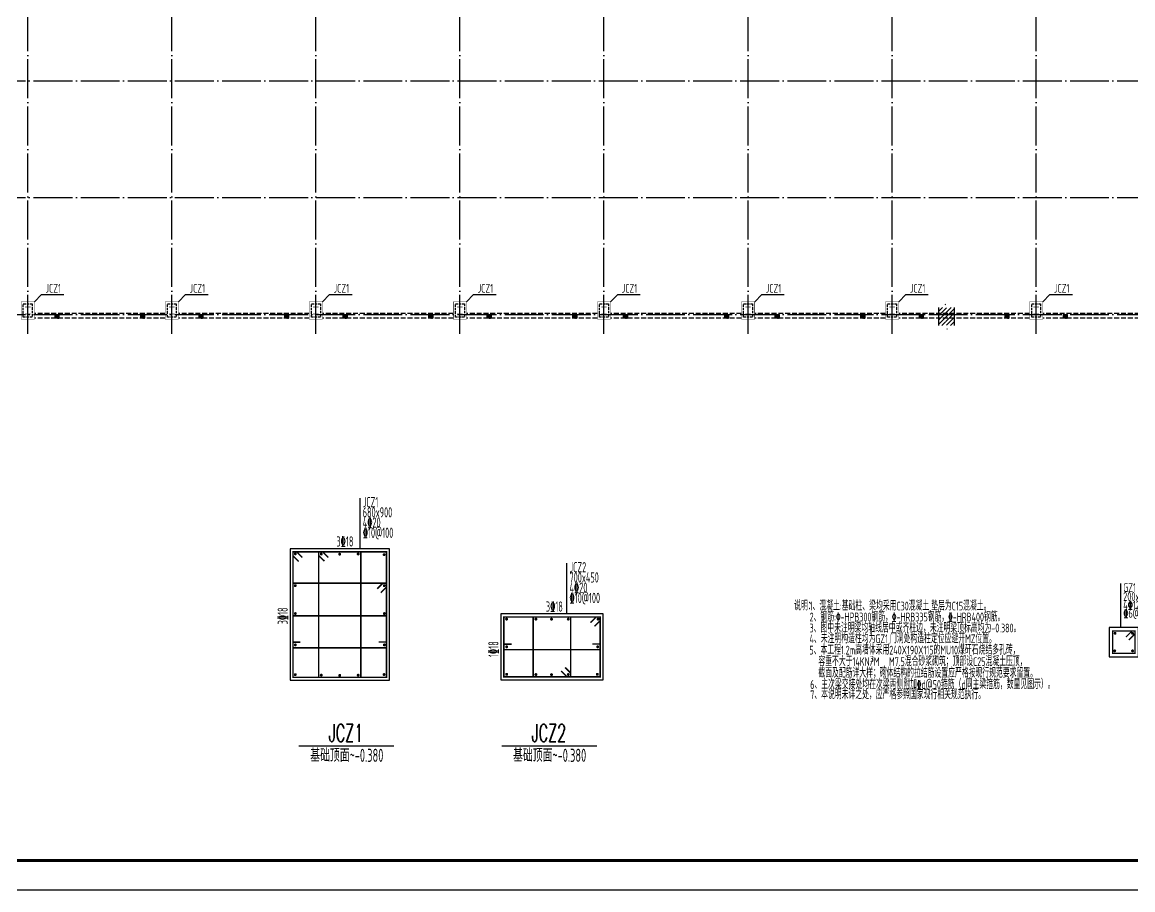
# Model space of a CAD drawing. Extents: x 8844666 to 9156203, y 1662182 to 2655606.
# Drawn here: x 8976504 to 9033552, y 2366081 to 2410631 of the extents above; entities that cross this region are included whole.
import ezdxf
from ezdxf.enums import TextEntityAlignment as Align

# ---------------------------------------------------------------- set-up
doc = ezdxf.new("R2010")
doc.units = 0
doc.header["$LTSCALE"] = 1000
doc.header["$MEASUREMENT"] = 0
doc.linetypes.add('DASH', pattern=[0.35, 0.25, -0.1])
doc.linetypes.add('DOTE', pattern=[2.42, 2, -0.2, 0.02, -0.2])
doc.layers.get('0').update_dxf_attribs({"linetype": 'CONTINUOUS'})
for name, color, linetype in [('1000', 2, 'CONTINUOUS'), ('DOTE', 8, 'DOTE'), ('GZ', 3, 'CONTINUOUS'), ('PUB_TEXT', 7, 'CONTINUOUS'), ('PUB_TITLE', 4, 'CONTINUOUS'), ('REIN', 1, 'CONTINUOUS'), ('XSL', 4, 'CONTINUOUS'), ('一般文字', 6, 'CONTINUOUS'), ('剖面外形', 7, 'CONTINUOUS'), ('基础', 2, 'CONTINUOUS'), ('柱', 2, 'CONTINUOUS'), ('柱集中标注', 2, 'CONTINUOUS'), ('梁', 4, 'CONTINUOUS')]:
    doc.layers.add(name, color=color, linetype=linetype)
doc.styles.add('_TCH_LABEL', font='COMPLEX', dxfattribs={"bigfont": 'GBCBIG'})
doc.styles.add('TSSD_REIN', font='atssdeng.shx', dxfattribs={"width": 0.7, "bigfont": 'atssdchn.shx'})

# ---------------------------------------------------------------- blocks, each defined once
blk = doc.blocks.new('3fg454f5h')
at = {"layer": 'REIN', "const_width": 50}
for points in [[(8923744, 2374840), (8923744, 2379140), (8920544, 2379140), (8920544, 2374840)], [(8922865, 2374840), (8921424, 2374840), (8921424, 2379140), (8922865, 2379140)], [(8920544, 2376946), (8920544, 2378067), (8923744, 2378067), (8923744, 2376946)], [(8927761, 2374861), (8931061, 2374861), (8931061, 2376911), (8927761, 2376911)], [(8928768, 2376911), (8930054, 2376911), (8930054, 2374861), (8928768, 2374861)]]:
    blk.add_lwpolyline(points, close=True, dxfattribs=at)
for points in [[(8920864, 2378945), (8920671, 2379140), (8920544, 2379140), (8920544, 2379004), (8920738, 2378808)], [(8921619, 2378820), (8921424, 2379013), (8921424, 2379140), (8921560, 2379140), (8921753, 2378942)], [(8923425, 2377872), (8923618, 2378067), (8923744, 2378067), (8923744, 2377931), (8923547, 2377738)], [(8930866, 2376592), (8931061, 2376784), (8931061, 2376911), (8930925, 2376911), (8930729, 2376718)], [(8923471, 2376049), (8923744, 2376049), (8923744, 2375852), (8920544, 2375852), (8920544, 2376045), (8920798, 2376045)], [(8930788, 2375983), (8931061, 2375983), (8931061, 2375787), (8927761, 2375787), (8927761, 2375979), (8928035, 2375979)], [(8929859, 2375181), (8930054, 2374988), (8930054, 2374861), (8929918, 2374861), (8929724, 2375059)]]:
    blk.add_lwpolyline(points, dxfattribs=at)
for points in [[(8920646, 2379069, -1), (8920596, 2379069, -1)], [(8921509, 2379038, 1), (8921509, 2379088, 1)], [(8922141, 2379032, 1), (8922141, 2379082, 1)], [(8922773, 2379038, 1), (8922773, 2379088, 1)], [(8923685, 2379042, 1), (8923635, 2379042, 1)], [(8920646, 2377982, -1), (8920596, 2377982, -1)], [(8923643, 2377982, 1), (8923693, 2377982, 1)], [(8920646, 2377025, -1), (8920596, 2377025, -1)], [(8923643, 2377025, 1), (8923693, 2377025, 1)], [(8927856, 2376810, -1), (8927856, 2376860, -1)], [(8928860, 2376810, -1), (8928860, 2376860, -1)], [(8929395, 2376808, -1), (8929395, 2376858, -1)], [(8929969, 2376810, -1), (8929969, 2376860, -1)], [(8930990, 2376810, -1), (8930990, 2376860, -1)], [(8920646, 2375952, -1), (8920596, 2375952, -1)], [(8923643, 2375952, 1), (8923693, 2375952, 1)], [(8927858, 2375861, -1), (8927858, 2375911, -1)], [(8930975, 2375861, 1), (8930975, 2375911, 1)], [(8920646, 2374935, -1), (8920596, 2374935, -1)], [(8921509, 2374942, -1), (8921509, 2374892, -1)], [(8922141, 2374935, -1), (8922141, 2374885, -1)], [(8922773, 2374942, -1), (8922773, 2374892, -1)], [(8923685, 2374938, -1), (8923635, 2374938, -1)], [(8927858, 2374920, -1), (8927858, 2374970, -1)], [(8928860, 2374963, 1), (8928860, 2374913, 1)], [(8929395, 2374961, 1), (8929395, 2374911, 1)], [(8929969, 2374963, 1), (8929969, 2374913, 1)], [(8930963, 2374920, 1), (8930963, 2374970, 1)]]:
    blk.add_lwpolyline(points, format="xyb", close=True, dxfattribs=at)
at = {"layer": '基础'}
for points in [[(8923844, 2374740), (8923844, 2379240), (8920444, 2379240), (8920444, 2374740)], [(8927661, 2374761), (8931161, 2374761), (8931161, 2377011), (8927661, 2377011)]]:
    blk.add_lwpolyline(points, close=True, dxfattribs=at)
at = {"layer": '柱集中标注'}
for p, q in [((8922842, 2379240), (8922842, 2380975)), ((8929923, 2377011), (8929923, 2378746))]:
    blk.add_line(p, q, dxfattribs=at)
at = {"layer": '柱集中标注', "const_width": 50}
for points in [[(8920736, 2372493), (8924005, 2372493)], [(8927682, 2372493), (8930951, 2372493)]]:
    blk.add_lwpolyline(points, dxfattribs=at)
at = {"layer": '柱集中标注', "style": 'TSSD_REIN', "width": 0.6}
for s, p in [('JCZ1', (8922930, 2380666)), ('680x900', (8922930, 2380316)), ('4%%13220', (8922930, 2379966)), ('3%%13218', (8922030, 2379320)), ('%%13210@100', (8922930, 2379616)), ('JCZ2', (8930011, 2378437)), ('700x450', (8930011, 2378087)), ('4%%13220', (8930011, 2377737)), ('%%13210@100', (8930011, 2377387)), ('3%%13218', (8929202, 2377091))]:
    blk.add_text(s, height=350, dxfattribs=at).set_placement(p)
for s, p in [('3%%13218', (8920364, 2376656)), ('1%%13218', (8927579, 2375539))]:
    blk.add_text(s, height=350, rotation=90, dxfattribs=at).set_placement(p)
at = {"layer": '柱集中标注', "width": 0.6}
for s, height, style, p in [('JCZ1', 600, '_TCH_LABEL', (8922356, 2372636)), ('JCZ2', 600, '_TCH_LABEL', (8929302, 2372636)), ('基础顶面~-0.380', 450, 'TSSD_REIN', (8922384, 2371948)), ('基础顶面~-0.380', 450, 'TSSD_REIN', (8929330, 2371948))]:
    blk.add_text(s, height=height, dxfattribs=dict(at, style=style)).set_placement(p, align=Align.CENTER)
blk = doc.blocks.new('F231GF54G5G')
at = {"layer": '剖面外形'}
h = blk.add_hatch(dxfattribs=at)
h.set_pattern_fill('ANSI31', color=256, scale=100, style=0)
h.set_pattern_definition([(45, (3740509.56, 213145.6), (-112.2532015, 112.2532015), [])])
h.paths.add_polyline_path([(8654001, 2333672), (8654075, 2333252), (8654149, 2333462), (8654560, 2333462), (8654560, 2334053), (8653560, 2334053), (8653560, 2333462), (8653924, 2333462)])
for p, q in [((8653485, 2334626, 7), (8653712, 2335019, 7)), ((8653712, 2335019, 7), (8655358, 2335019, 7)), ((8653744, 2334626, 7), (8653971, 2335019, 7)), ((8654360, 2334626, 7), (8654586, 2335019, 7)), ((8653732, 2334238, 7), (8653947, 2333867, 7)), ((8654360, 2334238, 7), (8654574, 2333867, 7))]:
    blk.add_line(p, q)
at = {"color": 1, "const_width": 45, "elevation": 7}
for points in [[(8653663, 2334706), (8653397, 2334706), (8653397, 2334554)], [(8653663, 2334706), (8653663, 2334158), (8654440, 2334158), (8654440, 2334706), (8653663, 2334706)], [(8654130, 2334496), (8654340, 2334706)], [(8654230, 2334396), (8654440, 2334606)], [(8648603, 2334142), (8648603, 2333381), (8649363, 2333381), (8649363, 2334142), (8648603, 2334142)], [(8649053, 2333932), (8649263, 2334142)], [(8649153, 2333832), (8649363, 2334042)]]:
    blk.add_lwpolyline(points, dxfattribs=at)
at = {"color": 1, "const_width": 50, "elevation": 7}
for points in [[(8653510, 2334626, 1), (8653460, 2334626, 1), (8653510, 2334626)], [(8653769, 2334626, 1), (8653719, 2334626, 1), (8653769, 2334626)], [(8654385, 2334626, 1), (8654335, 2334626, 1), (8654385, 2334626)], [(8648709, 2334062, 1), (8648659, 2334062, 1), (8648709, 2334062)], [(8649308, 2334062, 1), (8649258, 2334062, 1), (8649308, 2334062)], [(8653757, 2334238, 1), (8653707, 2334238, 1), (8653757, 2334238)], [(8654385, 2334238, 1), (8654335, 2334238, 1), (8654385, 2334238)], [(8648698, 2333461, 1), (8648648, 2333461, 1), (8648698, 2333461)], [(8649308, 2333461, 1), (8649258, 2333461, 1), (8649308, 2333461)]]:
    blk.add_lwpolyline(points, format="xyb", dxfattribs=at)
at = {"layer": 'PUB_TEXT'}
for p, q in [((8648883, 2334262, 7), (8648883, 2335773, 7)), ((8654440, 2334432, 7), (8655685, 2334432, 7)), ((8653947, 2333867, 7), (8655381, 2333867, 7))]:
    blk.add_line(p, q, dxfattribs=at)
at = {"layer": 'PUB_TEXT', "elevation": 7}
blk.add_lwpolyline([(8648483, 2334262), (8648483, 2334257), (8648483, 2334257), (8648483, 2334257), (8648483, 2334257), (8648483, 2333261), (8649483, 2333261), (8649483, 2334262), (8649483, 2334262), (8649483, 2334262), (8649483, 2334262), (8649483, 2334262), (8648483, 2334262)], dxfattribs=at)
at = {"layer": '剖面外形'}
for p, q in [((8653310, 2334804, 7), (8653310, 2334799, 7)), ((8654560, 2334804, 7), (8653310, 2334804, 7)), ((8653310, 2334799, 7), (8653310, 2334799, 7)), ((8653310, 2334799, 7), (8653310, 2334799, 7)), ((8653310, 2334799, 7), (8653310, 2334799, 7)), ((8653310, 2334799, 7), (8653310, 2334504, 7)), ((8654560, 2334053, 7), (8654560, 2334804, 7)), ((8654560, 2334804, 7), (8654560, 2334804, 7)), ((8654560, 2334804, 7), (8654560, 2334804, 7)), ((8654560, 2334804, 7), (8654560, 2334804, 7)), ((8654560, 2334804, 7), (8654560, 2334804, 7)), ((8653560, 2334504, 7), (8653310, 2334504, 7)), ((8653560, 2334504, 7), (8653560, 2334053, 7)), ((8653560, 2334053, 7), (8654560, 2334053, 7)), ((8653560, 2334053, 7), (8653560, 2333462, 7)), ((8654560, 2334053, 7), (8654560, 2333462, 7))]:
    blk.add_line(p, q, dxfattribs=at)
at = {"layer": 'PUB_TEXT', "style": 'TSSD_REIN', "width": 0.7}
for s, p in [('GZ1', (8648964, 2335476, 7)), ('200x200', (8648964, 2335173, 7)), ('4%%13212', (8648964, 2334879, 7)), ('3%%13212', (8654658, 2335060, 6)), ('%%1326@100', (8648964, 2334594, 7)), ('%%1326@200', (8654638, 2334471, 13)), ('2%%13212', (8654697, 2333900, 6))]:
    blk.add_text(s, height=300, dxfattribs=at).set_placement(p)

msp = doc.modelspace()

# ---------------------------------------------------------------- hatches: boundary and pattern name
at = {"layer": 'DOTE', "linetype": 'ByBlock'}
h = msp.add_hatch(dxfattribs=at)
h.set_pattern_fill('ANSI31', color=6, scale=100, style=0)
h.set_pattern_definition([(45, (6193600.12, 1333800.41), (-112.2532015, 112.2532015), [])])
h.paths.add_polyline_path([(9024389.3, 2395427.2), (9024389.3, 2395627.2), (9023589.3, 2395627.2), (9023589.3, 2395427.2)])
h.paths.add_polyline_path([(9024389.3, 2395377.2), (9024389.3, 2395427.2), (9023589.3, 2395427.2), (9023589.3, 2395377.2)])
h.paths.add_polyline_path([(9023865.8, 2395985.4), (9023589.3, 2395985.4), (9023589.3, 2395627.2), (9024389.3, 2395627.2), (9024389.3, 2395985.4), (9024090.8, 2395985.4), (9024016.3, 2395775.4), (9023942.3, 2396195.4)])
h.paths.add_polyline_path([(9024090.8, 2395058.6), (9024389.3, 2395058.6), (9024389.3, 2395377.2), (9023589.3, 2395377.2), (9023589.3, 2395058.6), (9023865.8, 2395058.6), (9023942.3, 2395268.6), (9024016.3, 2394848.6)])
at = {"layer": 'GZ'}
h = msp.add_hatch(dxfattribs=at)
h.set_pattern_fill('钢筋混凝土', color=256, scale=20, style=0)
h.set_pattern_definition([(45, (718970.886, 192280.097), (-35.35533906, 35.35533906), []), (50, (718970.89, 192280.1), (143.4520365, -12.550427), [15, -165]), (355, (718970.89, 192280.1), (-27.7502667, 150.4384267), [12, -132]), (100.4514, (718982.84, 192279.05), (115.7018763, 137.8879084), [12.748038, -140.2284224]), (46.1842, (718970.89, 192320.1), (213.4482097, -33.103803), [22.5, -247.5]), (96.6356, (718988.67, 192317.34), (186.932541, 194.823574), [19.1220576, -210.3426]), (351.1842, (718970.89, 192320.1), (186.932389, 194.82372), [18, -198]), (21, (718990.89, 192310.1), (119.3814104, -80.5237781), [15, -165]), (326, (718990.89, 192310.1), (48.6630664, 145.030009), [12, -132]), (71.4514, (719000.83, 192303.39), (168.0445257, 64.5060993), [12.748038, -140.2284224]), (37.5, (718970.886, 192280.097), (2.43197106, 66.57877077), [0, -130.4, 0, -134, 0, -132.5]), (7.5, (718970.886, 192280.1), (52.6139075, 78.8823424), [0, -76.4, 0, -127.4, 0, -50.5]), (327.5, (718926.286, 192280.097), (106.76448723, -4.51097435), [0, -50, 0, -156, 0, -207]), (317.5, (718906.29, 192280.1), (116.6372339, 20.0209965), [0, -65, 0, -103.6, 0, -147])])
h.paths.add_polyline_path([(8978189.3, 2395628.3), (8978389.3, 2395628.3), (8978389.3, 2395428.3), (8978189.3, 2395428.3)])
h = msp.add_hatch(dxfattribs=at)
h.set_pattern_fill('钢筋混凝土', color=256, scale=20, style=0)
h.set_pattern_definition([(45, (723370.94, 192280.093), (-35.35533906, 35.35533906), []), (50, (723370.94, 192280.09), (143.4520365, -12.550427), [15, -165]), (355, (723370.94, 192280.1), (-27.7502667, 150.4384267), [12, -132]), (100.4514, (723382.9, 192279.05), (115.7018763, 137.8879084), [12.748038, -140.2284224]), (46.1842, (723370.94, 192320.1), (213.4482097, -33.103803), [22.5, -247.5]), (96.6356, (723388.73, 192317.33), (186.932541, 194.823574), [19.1220576, -210.3426]), (351.1842, (723370.94, 192320.1), (186.932389, 194.82372), [18, -198]), (21, (723390.94, 192310.09), (119.3814104, -80.5237781), [15, -165]), (326, (723390.94, 192310.1), (48.6630664, 145.030009), [12, -132]), (71.4514, (723400.89, 192303.38), (168.0445257, 64.5060993), [12.748038, -140.2284224]), (37.5, (723370.94, 192280.093), (2.43197106, 66.57877077), [0, -130.4, 0, -134, 0, -132.5]), (7.5, (723370.94, 192280.09), (52.6139075, 78.8823424), [0, -76.4, 0, -127.4, 0, -50.5]), (327.5, (723326.34, 192280.093), (106.76448723, -4.51097435), [0, -50, 0, -156, 0, -207]), (317.5, (723306.34, 192280.09), (116.6372339, 20.0209965), [0, -65, 0, -103.6, 0, -147])])
h.paths.add_polyline_path([(8982589.3, 2395628.3), (8982789.4, 2395628.3), (8982789.4, 2395428.3), (8982589.3, 2395428.3)])
h = msp.add_hatch(dxfattribs=at)
h.set_pattern_fill('钢筋混凝土', color=256, scale=20, style=0)
h.set_pattern_definition([(45, (726370.886, 192280.097), (-35.35533906, 35.35533906), []), (50, (726370.89, 192280.1), (143.4520365, -12.550427), [15, -165]), (355, (726370.89, 192280.1), (-27.7502667, 150.4384267), [12, -132]), (100.4514, (726382.84, 192279.05), (115.7018763, 137.8879084), [12.748038, -140.2284224]), (46.1842, (726370.89, 192320.1), (213.4482097, -33.103803), [22.5, -247.5]), (96.6356, (726388.67, 192317.34), (186.932541, 194.823574), [19.1220576, -210.3426]), (351.1842, (726370.89, 192320.1), (186.932389, 194.82372), [18, -198]), (21, (726390.89, 192310.1), (119.3814104, -80.5237781), [15, -165]), (326, (726390.89, 192310.1), (48.6630664, 145.030009), [12, -132]), (71.4514, (726400.83, 192303.39), (168.0445257, 64.5060993), [12.748038, -140.2284224]), (37.5, (726370.886, 192280.097), (2.43197106, 66.57877077), [0, -130.4, 0, -134, 0, -132.5]), (7.5, (726370.886, 192280.1), (52.6139075, 78.8823424), [0, -76.4, 0, -127.4, 0, -50.5]), (327.5, (726326.286, 192280.097), (106.76448723, -4.51097435), [0, -50, 0, -156, 0, -207]), (317.5, (726306.29, 192280.1), (116.6372339, 20.0209965), [0, -65, 0, -103.6, 0, -147])])
h.paths.add_polyline_path([(8985589.3, 2395628.3), (8985789.3, 2395628.3), (8985789.3, 2395428.3), (8985589.3, 2395428.3)])
h = msp.add_hatch(dxfattribs=at)
h.set_pattern_fill('钢筋混凝土', color=256, scale=20, style=0)
h.set_pattern_definition([(45, (730770.94, 192280.093), (-35.35533906, 35.35533906), []), (50, (730770.94, 192280.09), (143.4520365, -12.550427), [15, -165]), (355, (730770.94, 192280.1), (-27.7502667, 150.4384267), [12, -132]), (100.4514, (730782.9, 192279.05), (115.7018763, 137.8879084), [12.748038, -140.2284224]), (46.1842, (730770.94, 192320.1), (213.4482097, -33.103803), [22.5, -247.5]), (96.6356, (730788.73, 192317.33), (186.932541, 194.823574), [19.1220576, -210.3426]), (351.1842, (730770.94, 192320.1), (186.932389, 194.82372), [18, -198]), (21, (730790.94, 192310.09), (119.3814104, -80.5237781), [15, -165]), (326, (730790.94, 192310.1), (48.6630664, 145.030009), [12, -132]), (71.4514, (730800.89, 192303.38), (168.0445257, 64.5060993), [12.748038, -140.2284224]), (37.5, (730770.94, 192280.093), (2.43197106, 66.57877077), [0, -130.4, 0, -134, 0, -132.5]), (7.5, (730770.94, 192280.09), (52.6139075, 78.8823424), [0, -76.4, 0, -127.4, 0, -50.5]), (327.5, (730726.34, 192280.093), (106.76448723, -4.51097435), [0, -50, 0, -156, 0, -207]), (317.5, (730706.34, 192280.09), (116.6372339, 20.0209965), [0, -65, 0, -103.6, 0, -147])])
h.paths.add_polyline_path([(8989989.3, 2395628.3), (8990189.4, 2395628.3), (8990189.4, 2395428.3), (8989989.3, 2395428.3)])
h = msp.add_hatch(dxfattribs=at)
h.set_pattern_fill('钢筋混凝土', color=256, scale=20, style=0)
h.set_pattern_definition([(45, (733770.886, 192280.097), (-35.35533906, 35.35533906), []), (50, (733770.89, 192280.1), (143.4520365, -12.550427), [15, -165]), (355, (733770.89, 192280.1), (-27.7502667, 150.4384267), [12, -132]), (100.4514, (733782.84, 192279.05), (115.7018763, 137.8879084), [12.748038, -140.2284224]), (46.1842, (733770.89, 192320.1), (213.4482097, -33.103803), [22.5, -247.5]), (96.6356, (733788.67, 192317.34), (186.932541, 194.823574), [19.1220576, -210.3426]), (351.1842, (733770.89, 192320.1), (186.932389, 194.82372), [18, -198]), (21, (733790.89, 192310.1), (119.3814104, -80.5237781), [15, -165]), (326, (733790.89, 192310.1), (48.6630664, 145.030009), [12, -132]), (71.4514, (733800.83, 192303.39), (168.0445257, 64.5060993), [12.748038, -140.2284224]), (37.5, (733770.886, 192280.097), (2.43197106, 66.57877077), [0, -130.4, 0, -134, 0, -132.5]), (7.5, (733770.886, 192280.1), (52.6139075, 78.8823424), [0, -76.4, 0, -127.4, 0, -50.5]), (327.5, (733726.286, 192280.097), (106.76448723, -4.51097435), [0, -50, 0, -156, 0, -207]), (317.5, (733706.29, 192280.1), (116.6372339, 20.0209965), [0, -65, 0, -103.6, 0, -147])])
h.paths.add_polyline_path([(8992989.3, 2395628.3), (8993189.3, 2395628.3), (8993189.3, 2395428.3), (8992989.3, 2395428.3)])
h = msp.add_hatch(dxfattribs=at)
h.set_pattern_fill('钢筋混凝土', color=256, scale=20, style=0)
h.set_pattern_definition([(45, (738170.94, 192280.093), (-35.35533906, 35.35533906), []), (50, (738170.94, 192280.09), (143.4520365, -12.550427), [15, -165]), (355, (738170.94, 192280.1), (-27.7502667, 150.4384267), [12, -132]), (100.4514, (738182.9, 192279.05), (115.7018763, 137.8879084), [12.748038, -140.2284224]), (46.1842, (738170.94, 192320.1), (213.4482097, -33.103803), [22.5, -247.5]), (96.6356, (738188.73, 192317.33), (186.932541, 194.823574), [19.1220576, -210.3426]), (351.1842, (738170.94, 192320.1), (186.932389, 194.82372), [18, -198]), (21, (738190.94, 192310.09), (119.3814104, -80.5237781), [15, -165]), (326, (738190.94, 192310.1), (48.6630664, 145.030009), [12, -132]), (71.4514, (738200.89, 192303.38), (168.0445257, 64.5060993), [12.748038, -140.2284224]), (37.5, (738170.94, 192280.093), (2.43197106, 66.57877077), [0, -130.4, 0, -134, 0, -132.5]), (7.5, (738170.94, 192280.09), (52.6139075, 78.8823424), [0, -76.4, 0, -127.4, 0, -50.5]), (327.5, (738126.34, 192280.093), (106.76448723, -4.51097435), [0, -50, 0, -156, 0, -207]), (317.5, (738106.34, 192280.09), (116.6372339, 20.0209965), [0, -65, 0, -103.6, 0, -147])])
h.paths.add_polyline_path([(8997389.3, 2395628.3), (8997589.4, 2395628.3), (8997589.4, 2395428.3), (8997389.3, 2395428.3)])
h = msp.add_hatch(dxfattribs=at)
h.set_pattern_fill('钢筋混凝土', color=256, scale=20, style=0)
h.set_pattern_definition([(45, (741170.886, 192280.097), (-35.35533906, 35.35533906), []), (50, (741170.89, 192280.1), (143.4520365, -12.550427), [15, -165]), (355, (741170.89, 192280.1), (-27.7502667, 150.4384267), [12, -132]), (100.4514, (741182.84, 192279.05), (115.7018763, 137.8879084), [12.748038, -140.2284224]), (46.1842, (741170.89, 192320.1), (213.4482097, -33.103803), [22.5, -247.5]), (96.6356, (741188.67, 192317.34), (186.932541, 194.823574), [19.1220576, -210.3426]), (351.1842, (741170.89, 192320.1), (186.932389, 194.82372), [18, -198]), (21, (741190.89, 192310.1), (119.3814104, -80.5237781), [15, -165]), (326, (741190.89, 192310.1), (48.6630664, 145.030009), [12, -132]), (71.4514, (741200.83, 192303.39), (168.0445257, 64.5060993), [12.748038, -140.2284224]), (37.5, (741170.886, 192280.097), (2.43197106, 66.57877077), [0, -130.4, 0, -134, 0, -132.5]), (7.5, (741170.886, 192280.1), (52.6139075, 78.8823424), [0, -76.4, 0, -127.4, 0, -50.5]), (327.5, (741126.286, 192280.097), (106.76448723, -4.51097435), [0, -50, 0, -156, 0, -207]), (317.5, (741106.29, 192280.1), (116.6372339, 20.0209965), [0, -65, 0, -103.6, 0, -147])])
h.paths.add_polyline_path([(9000389.3, 2395628.3), (9000589.3, 2395628.3), (9000589.3, 2395428.3), (9000389.3, 2395428.3)])
h = msp.add_hatch(dxfattribs=at)
h.set_pattern_fill('钢筋混凝土', color=256, scale=20, style=0)
h.set_pattern_definition([(45, (745570.94, 192280.093), (-35.35533906, 35.35533906), []), (50, (745570.94, 192280.09), (143.4520365, -12.550427), [15, -165]), (355, (745570.94, 192280.1), (-27.7502667, 150.4384267), [12, -132]), (100.4514, (745582.9, 192279.05), (115.7018763, 137.8879084), [12.748038, -140.2284224]), (46.1842, (745570.94, 192320.1), (213.4482097, -33.103803), [22.5, -247.5]), (96.6356, (745588.73, 192317.33), (186.932541, 194.823574), [19.1220576, -210.3426]), (351.1842, (745570.94, 192320.1), (186.932389, 194.82372), [18, -198]), (21, (745590.94, 192310.09), (119.3814104, -80.5237781), [15, -165]), (326, (745590.94, 192310.1), (48.6630664, 145.030009), [12, -132]), (71.4514, (745600.89, 192303.38), (168.0445257, 64.5060993), [12.748038, -140.2284224]), (37.5, (745570.94, 192280.093), (2.43197106, 66.57877077), [0, -130.4, 0, -134, 0, -132.5]), (7.5, (745570.94, 192280.09), (52.6139075, 78.8823424), [0, -76.4, 0, -127.4, 0, -50.5]), (327.5, (745526.34, 192280.093), (106.76448723, -4.51097435), [0, -50, 0, -156, 0, -207]), (317.5, (745506.34, 192280.09), (116.6372339, 20.0209965), [0, -65, 0, -103.6, 0, -147])])
h.paths.add_polyline_path([(9004789.3, 2395628.3), (9004989.4, 2395628.3), (9004989.4, 2395428.3), (9004789.3, 2395428.3)])
h = msp.add_hatch(dxfattribs=at)
h.set_pattern_fill('钢筋混凝土', color=256, scale=20, style=0)
h.set_pattern_definition([(45, (748170.886, 192280.097), (-35.35533906, 35.35533906), []), (50, (748170.89, 192280.1), (143.4520365, -12.550427), [15, -165]), (355, (748170.89, 192280.1), (-27.7502667, 150.4384267), [12, -132]), (100.4514, (748182.84, 192279.05), (115.7018763, 137.8879084), [12.748038, -140.2284224]), (46.1842, (748170.89, 192320.1), (213.4482097, -33.103803), [22.5, -247.5]), (96.6356, (748188.67, 192317.34), (186.932541, 194.823574), [19.1220576, -210.3426]), (351.1842, (748170.89, 192320.1), (186.932389, 194.82372), [18, -198]), (21, (748190.89, 192310.1), (119.3814104, -80.5237781), [15, -165]), (326, (748190.89, 192310.1), (48.6630664, 145.030009), [12, -132]), (71.4514, (748200.83, 192303.39), (168.0445257, 64.5060993), [12.748038, -140.2284224]), (37.5, (748170.886, 192280.097), (2.43197106, 66.57877077), [0, -130.4, 0, -134, 0, -132.5]), (7.5, (748170.886, 192280.1), (52.6139075, 78.8823424), [0, -76.4, 0, -127.4, 0, -50.5]), (327.5, (748126.286, 192280.097), (106.76448723, -4.51097435), [0, -50, 0, -156, 0, -207]), (317.5, (748106.29, 192280.1), (116.6372339, 20.0209965), [0, -65, 0, -103.6, 0, -147])])
h.paths.add_polyline_path([(9007389.3, 2395628.3), (9007589.3, 2395628.3), (9007589.3, 2395428.3), (9007389.3, 2395428.3)])
h = msp.add_hatch(dxfattribs=at)
h.set_pattern_fill('钢筋混凝土', color=256, scale=20, style=0)
h.set_pattern_definition([(45, (753370.95, 192280.093), (-35.35533906, 35.35533906), []), (50, (753370.95, 192280.09), (143.4520365, -12.550427), [15, -165]), (355, (753370.95, 192280.1), (-27.7502667, 150.4384267), [12, -132]), (100.4514, (753382.9, 192279.05), (115.7018763, 137.8879084), [12.748038, -140.2284224]), (46.1842, (753370.95, 192320.1), (213.4482097, -33.103803), [22.5, -247.5]), (96.6356, (753388.74, 192317.33), (186.932541, 194.823574), [19.1220576, -210.3426]), (351.1842, (753370.95, 192320.1), (186.932389, 194.82372), [18, -198]), (21, (753390.95, 192310.09), (119.3814104, -80.5237781), [15, -165]), (326, (753390.95, 192310.1), (48.6630664, 145.030009), [12, -132]), (71.4514, (753400.9, 192303.38), (168.0445257, 64.5060993), [12.748038, -140.2284224]), (37.5, (753370.95, 192280.093), (2.43197106, 66.57877077), [0, -130.4, 0, -134, 0, -132.5]), (7.5, (753370.95, 192280.09), (52.6139075, 78.8823424), [0, -76.4, 0, -127.4, 0, -50.5]), (327.5, (753326.35, 192280.093), (106.76448723, -4.51097435), [0, -50, 0, -156, 0, -207]), (317.5, (753306.35, 192280.09), (116.6372339, 20.0209965), [0, -65, 0, -103.6, 0, -147])])
h.paths.add_polyline_path([(9012589.3, 2395628.3), (9012789.4, 2395628.3), (9012789.4, 2395428.3), (9012589.3, 2395428.3)])
h = msp.add_hatch(dxfattribs=at)
h.set_pattern_fill('钢筋混凝土', color=256, scale=20, style=0)
h.set_pattern_definition([(45, (755970.886, 192280.097), (-35.35533906, 35.35533906), []), (50, (755970.89, 192280.1), (143.4520365, -12.550427), [15, -165]), (355, (755970.89, 192280.1), (-27.7502667, 150.4384267), [12, -132]), (100.4514, (755982.84, 192279.05), (115.7018763, 137.8879084), [12.748038, -140.2284224]), (46.1842, (755970.89, 192320.1), (213.4482097, -33.103803), [22.5, -247.5]), (96.6356, (755988.67, 192317.34), (186.932541, 194.823574), [19.1220576, -210.3426]), (351.1842, (755970.89, 192320.1), (186.932389, 194.82372), [18, -198]), (21, (755990.89, 192310.1), (119.3814104, -80.5237781), [15, -165]), (326, (755990.89, 192310.1), (48.6630664, 145.030009), [12, -132]), (71.4514, (756000.83, 192303.39), (168.0445257, 64.5060993), [12.748038, -140.2284224]), (37.5, (755970.886, 192280.097), (2.43197106, 66.57877077), [0, -130.4, 0, -134, 0, -132.5]), (7.5, (755970.886, 192280.1), (52.6139075, 78.8823424), [0, -76.4, 0, -127.4, 0, -50.5]), (327.5, (755926.286, 192280.097), (106.76448723, -4.51097435), [0, -50, 0, -156, 0, -207]), (317.5, (755906.29, 192280.1), (116.6372339, 20.0209965), [0, -65, 0, -103.6, 0, -147])])
h.paths.add_polyline_path([(9015189.3, 2395628.3), (9015389.3, 2395628.3), (9015389.3, 2395428.3), (9015189.3, 2395428.3)])
h = msp.add_hatch(dxfattribs=at)
h.set_pattern_fill('钢筋混凝土', color=256, scale=20, style=0)
h.set_pattern_definition([(45, (760370.94, 192280.093), (-35.35533906, 35.35533906), []), (50, (760370.94, 192280.09), (143.4520365, -12.550427), [15, -165]), (355, (760370.94, 192280.1), (-27.7502667, 150.4384267), [12, -132]), (100.4514, (760382.9, 192279.05), (115.7018763, 137.8879084), [12.748038, -140.2284224]), (46.1842, (760370.94, 192320.1), (213.4482097, -33.103803), [22.5, -247.5]), (96.6356, (760388.73, 192317.33), (186.932541, 194.823574), [19.1220576, -210.3426]), (351.1842, (760370.94, 192320.1), (186.932389, 194.82372), [18, -198]), (21, (760390.94, 192310.09), (119.3814104, -80.5237781), [15, -165]), (326, (760390.94, 192310.1), (48.6630664, 145.030009), [12, -132]), (71.4514, (760400.89, 192303.38), (168.0445257, 64.5060993), [12.748038, -140.2284224]), (37.5, (760370.94, 192280.093), (2.43197106, 66.57877077), [0, -130.4, 0, -134, 0, -132.5]), (7.5, (760370.94, 192280.09), (52.6139075, 78.8823424), [0, -76.4, 0, -127.4, 0, -50.5]), (327.5, (760326.34, 192280.093), (106.76448723, -4.51097435), [0, -50, 0, -156, 0, -207]), (317.5, (760306.34, 192280.09), (116.6372339, 20.0209965), [0, -65, 0, -103.6, 0, -147])])
h.paths.add_polyline_path([(9019589.3, 2395628.3), (9019789.4, 2395628.3), (9019789.4, 2395428.3), (9019589.3, 2395428.3)])
h = msp.add_hatch(dxfattribs=at)
h.set_pattern_fill('钢筋混凝土', color=256, scale=20, style=0)
h.set_pattern_definition([(45, (763370.886, 192280.097), (-35.35533906, 35.35533906), []), (50, (763370.89, 192280.1), (143.4520365, -12.550427), [15, -165]), (355, (763370.89, 192280.1), (-27.7502667, 150.4384267), [12, -132]), (100.4514, (763382.84, 192279.05), (115.7018763, 137.8879084), [12.748038, -140.2284224]), (46.1842, (763370.89, 192320.1), (213.4482097, -33.103803), [22.5, -247.5]), (96.6356, (763388.67, 192317.34), (186.932541, 194.823574), [19.1220576, -210.3426]), (351.1842, (763370.89, 192320.1), (186.932389, 194.82372), [18, -198]), (21, (763390.89, 192310.1), (119.3814104, -80.5237781), [15, -165]), (326, (763390.89, 192310.1), (48.6630664, 145.030009), [12, -132]), (71.4514, (763400.83, 192303.39), (168.0445257, 64.5060993), [12.748038, -140.2284224]), (37.5, (763370.886, 192280.097), (2.43197106, 66.57877077), [0, -130.4, 0, -134, 0, -132.5]), (7.5, (763370.886, 192280.1), (52.6139075, 78.8823424), [0, -76.4, 0, -127.4, 0, -50.5]), (327.5, (763326.286, 192280.097), (106.76448723, -4.51097435), [0, -50, 0, -156, 0, -207]), (317.5, (763306.29, 192280.1), (116.6372339, 20.0209965), [0, -65, 0, -103.6, 0, -147])])
h.paths.add_polyline_path([(9022589.3, 2395628.3), (9022789.3, 2395628.3), (9022789.3, 2395428.3), (9022589.3, 2395428.3)])
h = msp.add_hatch(dxfattribs=at)
h.set_pattern_fill('钢筋混凝土', color=256, scale=20, style=0)
h.set_pattern_definition([(45, (767770.94, 192280.093), (-35.35533906, 35.35533906), []), (50, (767770.94, 192280.09), (143.4520365, -12.550427), [15, -165]), (355, (767770.94, 192280.1), (-27.7502667, 150.4384267), [12, -132]), (100.4514, (767782.9, 192279.05), (115.7018763, 137.8879084), [12.748038, -140.2284224]), (46.1842, (767770.94, 192320.1), (213.4482097, -33.103803), [22.5, -247.5]), (96.6356, (767788.73, 192317.33), (186.932541, 194.823574), [19.1220576, -210.3426]), (351.1842, (767770.94, 192320.1), (186.932389, 194.82372), [18, -198]), (21, (767790.94, 192310.09), (119.3814104, -80.5237781), [15, -165]), (326, (767790.94, 192310.1), (48.6630664, 145.030009), [12, -132]), (71.4514, (767800.89, 192303.38), (168.0445257, 64.5060993), [12.748038, -140.2284224]), (37.5, (767770.94, 192280.093), (2.43197106, 66.57877077), [0, -130.4, 0, -134, 0, -132.5]), (7.5, (767770.94, 192280.09), (52.6139075, 78.8823424), [0, -76.4, 0, -127.4, 0, -50.5]), (327.5, (767726.34, 192280.093), (106.76448723, -4.51097435), [0, -50, 0, -156, 0, -207]), (317.5, (767706.34, 192280.09), (116.6372339, 20.0209965), [0, -65, 0, -103.6, 0, -147])])
h.paths.add_polyline_path([(9026989.3, 2395628.3), (9027189.4, 2395628.3), (9027189.4, 2395428.3), (9026989.3, 2395428.3)])
h = msp.add_hatch(dxfattribs=at)
h.set_pattern_fill('钢筋混凝土', color=256, scale=20, style=0)
h.set_pattern_definition([(45, (770770.886, 192280.097), (-35.35533906, 35.35533906), []), (50, (770770.89, 192280.1), (143.4520365, -12.550427), [15, -165]), (355, (770770.89, 192280.1), (-27.7502667, 150.4384267), [12, -132]), (100.4514, (770782.84, 192279.05), (115.7018763, 137.8879084), [12.748038, -140.2284224]), (46.1842, (770770.89, 192320.1), (213.4482097, -33.103803), [22.5, -247.5]), (96.6356, (770788.67, 192317.34), (186.932541, 194.823574), [19.1220576, -210.3426]), (351.1842, (770770.89, 192320.1), (186.932389, 194.82372), [18, -198]), (21, (770790.89, 192310.1), (119.3814104, -80.5237781), [15, -165]), (326, (770790.89, 192310.1), (48.6630664, 145.030009), [12, -132]), (71.4514, (770800.83, 192303.39), (168.0445257, 64.5060993), [12.748038, -140.2284224]), (37.5, (770770.886, 192280.097), (2.43197106, 66.57877077), [0, -130.4, 0, -134, 0, -132.5]), (7.5, (770770.886, 192280.1), (52.6139075, 78.8823424), [0, -76.4, 0, -127.4, 0, -50.5]), (327.5, (770726.286, 192280.097), (106.76448723, -4.51097435), [0, -50, 0, -156, 0, -207]), (317.5, (770706.29, 192280.1), (116.6372339, 20.0209965), [0, -65, 0, -103.6, 0, -147])])
h.paths.add_polyline_path([(9029989.3, 2395628.3), (9030189.3, 2395628.3), (9030189.3, 2395428.3), (9029989.3, 2395428.3)])
at = {"layer": '柱'}
for points in [[(8976929.3, 2395628.3), (8976649.3, 2395628.3), (8976649.3, 2395660.3), (8976777.3, 2395660.3), (8976777.3, 2395996.3), (8976649.3, 2395996.3), (8976649.3, 2396028.3), (8976929.3, 2396028.3), (8976929.3, 2395996.3), (8976801.3, 2395996.3), (8976801.3, 2395660.3), (8976929.3, 2395660.3)], [(8984329.3, 2395628.3), (8984049.3, 2395628.3), (8984049.3, 2395660.3), (8984177.3, 2395660.3), (8984177.3, 2395996.3), (8984049.3, 2395996.3), (8984049.3, 2396028.3), (8984329.3, 2396028.3), (8984329.3, 2395996.3), (8984201.3, 2395996.3), (8984201.3, 2395660.3), (8984329.3, 2395660.3)], [(8991729.3, 2395628.3), (8991449.3, 2395628.3), (8991449.3, 2395660.3), (8991577.3, 2395660.3), (8991577.3, 2395996.3), (8991449.3, 2395996.3), (8991449.3, 2396028.3), (8991729.3, 2396028.3), (8991729.3, 2395996.3), (8991601.3, 2395996.3), (8991601.3, 2395660.3), (8991729.3, 2395660.3)], [(8999129.3, 2395628.3), (8998849.3, 2395628.3), (8998849.3, 2395660.3), (8998977.3, 2395660.3), (8998977.3, 2395996.3), (8998849.3, 2395996.3), (8998849.3, 2396028.3), (8999129.3, 2396028.3), (8999129.3, 2395996.3), (8999001.3, 2395996.3), (8999001.3, 2395660.3), (8999129.3, 2395660.3)], [(9006529.3, 2395628.3), (9006249.3, 2395628.3), (9006249.3, 2395660.3), (9006377.3, 2395660.3), (9006377.3, 2395996.3), (9006249.3, 2395996.3), (9006249.3, 2396028.3), (9006529.3, 2396028.3), (9006529.3, 2395996.3), (9006401.3, 2395996.3), (9006401.3, 2395660.3), (9006529.3, 2395660.3)], [(9013929.3, 2395628.3), (9013649.3, 2395628.3), (9013649.3, 2395660.3), (9013777.3, 2395660.3), (9013777.3, 2395996.3), (9013649.3, 2395996.3), (9013649.3, 2396028.3), (9013929.3, 2396028.3), (9013929.3, 2395996.3), (9013801.3, 2395996.3), (9013801.3, 2395660.3), (9013929.3, 2395660.3)], [(9021329.3, 2395628.3), (9021049.3, 2395628.3), (9021049.3, 2395660.3), (9021177.3, 2395660.3), (9021177.3, 2395996.3), (9021049.3, 2395996.3), (9021049.3, 2396028.3), (9021329.3, 2396028.3), (9021329.3, 2395996.3), (9021201.3, 2395996.3), (9021201.3, 2395660.3), (9021329.3, 2395660.3)], [(9028729.3, 2395628.3), (9028449.3, 2395628.3), (9028449.3, 2395660.3), (9028577.3, 2395660.3), (9028577.3, 2395996.3), (9028449.3, 2395996.3), (9028449.3, 2396028.3), (9028729.3, 2396028.3), (9028729.3, 2395996.3), (9028601.3, 2395996.3), (9028601.3, 2395660.3), (9028729.3, 2395660.3)]]:
    msp.add_hatch(color=2, dxfattribs=at).paths.add_polyline_path(points)

# ---------------------------------------------------------------- linework, layer by layer
at = {"layer": '1000', "color": 3, "linetype": 'DASH', "ltscale": 0.5}
for points in [[(8976559.3, 2396168.3), (8977019.3, 2396168.3), (8977019.3, 2395488.3), (8976559.3, 2395488.3)], [(8983959.3, 2396168.3), (8984419.3, 2396168.3), (8984419.3, 2395488.3), (8983959.3, 2395488.3)], [(8991359.3, 2396168.3), (8991819.3, 2396168.3), (8991819.3, 2395488.3), (8991359.3, 2395488.3)], [(8998759.3, 2396168.3), (8999219.3, 2396168.3), (8999219.3, 2395488.3), (8998759.3, 2395488.3)], [(9006159.3, 2396168.3), (9006619.3, 2396168.3), (9006619.3, 2395488.3), (9006159.3, 2395488.3)], [(9013559.3, 2396168.3), (9014019.3, 2396168.3), (9014019.3, 2395488.3), (9013559.3, 2395488.3)], [(9020959.3, 2396168.3), (9021419.3, 2396168.3), (9021419.3, 2395488.3), (9020959.3, 2395488.3)], [(9028359.3, 2396168.3), (9028819.3, 2396168.3), (9028819.3, 2395488.3), (9028359.3, 2395488.3)]]:
    msp.add_lwpolyline(points, close=True, dxfattribs=at)
at = {"layer": 'DOTE'}
for p, q in [((8976789.3, 2394628.3), (8976789.3, 2444628.3)), ((8984189.3, 2394628.3), (8984189.3, 2444628.3)), ((8991589.3, 2394628.3), (8991589.3, 2444628.3)), ((8998989.3, 2394628.3), (8998989.3, 2444628.3)), ((9006389.3, 2394628.3), (9006389.3, 2444628.3)), ((9013789.3, 2394628.3), (9013789.3, 2444628.3)), ((9021189.3, 2394628.3), (9021189.3, 2444628.3)), ((9028589.3, 2394628.3), (9028589.3, 2444628.3)), ((8916589.3, 2407628.3), (9125789.3, 2407628.3)), ((8916589.3, 2401628.3), (9125789.3, 2401628.3)), ((8916589.3, 2395628.3), (9125789.3, 2395628.3))]:
    msp.add_line(p, q, dxfattribs=at)
at = {"layer": 'DOTE', "color": 6, "linetype": 'ByBlock'}
for p, q in [((9023589.3, 2395058.6), (9023589.3, 2395985.4)), ((9024389.3, 2395058.6), (9024389.3, 2395985.4))]:
    msp.add_line(p, q, dxfattribs=at)
at = {"layer": 'GZ'}
for points in [[(8978189.3, 2395628.3), (8978389.3, 2395628.3), (8978389.3, 2395428.3), (8978189.3, 2395428.3)], [(8982589.3, 2395628.3), (8982789.4, 2395628.3), (8982789.4, 2395428.3), (8982589.3, 2395428.3)], [(8985589.3, 2395628.3), (8985789.3, 2395628.3), (8985789.3, 2395428.3), (8985589.3, 2395428.3)], [(8989989.3, 2395628.3), (8990189.4, 2395628.3), (8990189.4, 2395428.3), (8989989.3, 2395428.3)], [(8992989.3, 2395628.3), (8993189.3, 2395628.3), (8993189.3, 2395428.3), (8992989.3, 2395428.3)], [(8997389.3, 2395628.3), (8997589.4, 2395628.3), (8997589.4, 2395428.3), (8997389.3, 2395428.3)], [(9000389.3, 2395628.3), (9000589.3, 2395628.3), (9000589.3, 2395428.3), (9000389.3, 2395428.3)], [(9004789.3, 2395628.3), (9004989.4, 2395628.3), (9004989.4, 2395428.3), (9004789.3, 2395428.3)], [(9007389.3, 2395628.3), (9007589.3, 2395628.3), (9007589.3, 2395428.3), (9007389.3, 2395428.3)], [(9012589.3, 2395628.3), (9012789.4, 2395628.3), (9012789.4, 2395428.3), (9012589.3, 2395428.3)], [(9015189.3, 2395628.3), (9015389.3, 2395628.3), (9015389.3, 2395428.3), (9015189.3, 2395428.3)], [(9019589.3, 2395628.3), (9019789.4, 2395628.3), (9019789.4, 2395428.3), (9019589.3, 2395428.3)], [(9022589.3, 2395628.3), (9022789.3, 2395628.3), (9022789.3, 2395428.3), (9022589.3, 2395428.3)], [(9026989.3, 2395628.3), (9027189.4, 2395628.3), (9027189.4, 2395428.3), (9026989.3, 2395428.3)], [(9029989.3, 2395628.3), (9030189.3, 2395628.3), (9030189.3, 2395428.3), (9029989.3, 2395428.3)]]:
    msp.add_lwpolyline(points, close=True, dxfattribs=at)
at = {"layer": 'PUB_TITLE'}
msp.add_lwpolyline([(8903902.8, 2366081.4), (9156202.8, 2366081.4), (9156202.8, 2455181.4), (8903902.8, 2455181.4)], close=True, dxfattribs=at)
at = {"layer": 'PUB_TITLE', "const_width": 150}
msp.add_lwpolyline([(8907652.8, 2367581.4), (9154702.8, 2367581.4), (9154702.8, 2453681.4), (8907652.8, 2453681.4)], close=True, dxfattribs=at)
at = {"layer": '一般文字', "color": 6}
for points in [[(8977129.3, 2396278.3), (8977492, 2396655.1), (8978648.6, 2396655.1)], [(8984529.3, 2396278.3), (8984892, 2396655.1), (8986048.6, 2396655.1)], [(8991929.3, 2396278.3), (8992292, 2396655.1), (8993448.6, 2396655.1)], [(8999329.3, 2396278.3), (8999692, 2396655.1), (9000848.6, 2396655.1)], [(9006729.3, 2396278.3), (9007092, 2396655.1), (9008248.6, 2396655.1)], [(9014129.3, 2396278.3), (9014492, 2396655.1), (9015648.6, 2396655.1)], [(9021529.3, 2396278.3), (9021892, 2396655.1), (9023048.6, 2396655.1)], [(9028929.3, 2396278.3), (9029292, 2396655.1), (9030448.6, 2396655.1)]]:
    msp.add_lwpolyline(points, dxfattribs=at)
at = {"layer": '柱', "color": 2, "const_width": 5}
for points in [[(8976929.3, 2395628.3), (8976649.3, 2395628.3), (8976649.3, 2395660.3), (8976777.3, 2395660.3), (8976777.3, 2395996.3), (8976649.3, 2395996.3), (8976649.3, 2396028.3), (8976929.3, 2396028.3), (8976929.3, 2395996.3), (8976801.3, 2395996.3), (8976801.3, 2395660.3), (8976929.3, 2395660.3)], [(8984329.3, 2395628.3), (8984049.3, 2395628.3), (8984049.3, 2395660.3), (8984177.3, 2395660.3), (8984177.3, 2395996.3), (8984049.3, 2395996.3), (8984049.3, 2396028.3), (8984329.3, 2396028.3), (8984329.3, 2395996.3), (8984201.3, 2395996.3), (8984201.3, 2395660.3), (8984329.3, 2395660.3)], [(8991729.3, 2395628.3), (8991449.3, 2395628.3), (8991449.3, 2395660.3), (8991577.3, 2395660.3), (8991577.3, 2395996.3), (8991449.3, 2395996.3), (8991449.3, 2396028.3), (8991729.3, 2396028.3), (8991729.3, 2395996.3), (8991601.3, 2395996.3), (8991601.3, 2395660.3), (8991729.3, 2395660.3)], [(8999129.3, 2395628.3), (8998849.3, 2395628.3), (8998849.3, 2395660.3), (8998977.3, 2395660.3), (8998977.3, 2395996.3), (8998849.3, 2395996.3), (8998849.3, 2396028.3), (8999129.3, 2396028.3), (8999129.3, 2395996.3), (8999001.3, 2395996.3), (8999001.3, 2395660.3), (8999129.3, 2395660.3)], [(9006529.3, 2395628.3), (9006249.3, 2395628.3), (9006249.3, 2395660.3), (9006377.3, 2395660.3), (9006377.3, 2395996.3), (9006249.3, 2395996.3), (9006249.3, 2396028.3), (9006529.3, 2396028.3), (9006529.3, 2395996.3), (9006401.3, 2395996.3), (9006401.3, 2395660.3), (9006529.3, 2395660.3)], [(9013929.3, 2395628.3), (9013649.3, 2395628.3), (9013649.3, 2395660.3), (9013777.3, 2395660.3), (9013777.3, 2395996.3), (9013649.3, 2395996.3), (9013649.3, 2396028.3), (9013929.3, 2396028.3), (9013929.3, 2395996.3), (9013801.3, 2395996.3), (9013801.3, 2395660.3), (9013929.3, 2395660.3)], [(9021329.3, 2395628.3), (9021049.3, 2395628.3), (9021049.3, 2395660.3), (9021177.3, 2395660.3), (9021177.3, 2395996.3), (9021049.3, 2395996.3), (9021049.3, 2396028.3), (9021329.3, 2396028.3), (9021329.3, 2395996.3), (9021201.3, 2395996.3), (9021201.3, 2395660.3), (9021329.3, 2395660.3)], [(9028729.3, 2395628.3), (9028449.3, 2395628.3), (9028449.3, 2395660.3), (9028577.3, 2395660.3), (9028577.3, 2395996.3), (9028449.3, 2395996.3), (9028449.3, 2396028.3), (9028729.3, 2396028.3), (9028729.3, 2395996.3), (9028601.3, 2395996.3), (9028601.3, 2395660.3), (9028729.3, 2395660.3)]]:
    msp.add_lwpolyline(points, close=True, dxfattribs=at)
at = {"layer": '柱集中标注', "color": 6, "const_width": 20}
for points in [[(8976449.3, 2396278.3), (8977129.3, 2396278.3), (8977129.3, 2395378.3), (8976449.3, 2395378.3)], [(8983849.3, 2396278.3), (8984529.3, 2396278.3), (8984529.3, 2395378.3), (8983849.3, 2395378.3)], [(8991249.3, 2396278.3), (8991929.3, 2396278.3), (8991929.3, 2395378.3), (8991249.3, 2395378.3)], [(8998649.3, 2396278.3), (8999329.3, 2396278.3), (8999329.3, 2395378.3), (8998649.3, 2395378.3)], [(9006049.3, 2396278.3), (9006729.3, 2396278.3), (9006729.3, 2395378.3), (9006049.3, 2395378.3)], [(9013449.3, 2396278.3), (9014129.3, 2396278.3), (9014129.3, 2395378.3), (9013449.3, 2395378.3)], [(9020849.3, 2396278.3), (9021529.3, 2396278.3), (9021529.3, 2395378.3), (9020849.3, 2395378.3)], [(9028249.3, 2396278.3), (9028929.3, 2396278.3), (9028929.3, 2395378.3), (9028249.3, 2395378.3)]]:
    msp.add_lwpolyline(points, close=True, dxfattribs=at)
at = {"layer": '梁', "color": 150, "linetype": 'DASH'}
for points in [[(8983849.3, 2395678.3), (8977129.3, 2395678.3)], [(8991249.3, 2395678.3), (8984529.3, 2395678.3)], [(8998649.3, 2395678.3), (8991929.3, 2395678.3)], [(9006049.3, 2395678.3), (8999329.3, 2395678.3)], [(9013449.3, 2395678.3), (9006729.3, 2395678.3)], [(9020849.3, 2395678.3), (9014129.3, 2395678.3)], [(9028249.3, 2395678.3), (9021529.3, 2395678.3)], [(9035649.3, 2395678.3), (9028929.3, 2395678.3)], [(8983849.3, 2395428.3), (8977129.3, 2395428.3)], [(8991249.3, 2395428.3), (8984529.3, 2395428.3)], [(8998649.3, 2395428.3), (8991929.3, 2395428.3)], [(9006049.3, 2395428.3), (8999329.3, 2395428.3)], [(9013449.3, 2395428.3), (9006729.3, 2395428.3)], [(9020849.3, 2395428.3), (9014129.3, 2395428.3)], [(9028249.3, 2395428.3), (9021529.3, 2395428.3)], [(9035649.3, 2395428.3), (9028929.3, 2395428.3)]]:
    msp.add_lwpolyline(points, dxfattribs=at)

# ---------------------------------------------------------------- block references
at = {"xscale": 1.5, "yscale": 1.5, "zscale": 1.5}
for name, p in [('3fg454f5h', (-4390398.5, -1185273)), ('F231GF54G5G', (-3940385.2, -1121841.9))]:
    msp.add_blockref(name, p, dxfattribs=at)

# ---------------------------------------------------------------- texts
at = {"layer": 'PUB_TEXT', "color": 4, "style": 'TSSD_REIN', "width": 0.8}
msp.add_text('3', height=316.8, dxfattribs=at).set_placement((9020048.7, 2377775.4, -3.7))
at = {"layer": 'XSL', "style": 'TSSD_REIN', "width": 0.6}
for s, p in [('说明：', (9016159, 2380434.1)), ('1、混凝土:基础柱、梁均采用C30混凝土,垫层为C15混凝土。', (9016951.9, 2380425.6)), ('2、钢筋:%%130-HPB300钢筋，%%131-HRB335钢筋，%%132-HRB400钢筋。', (9016951.9, 2379863.7)), ('3、图中未注明梁均轴线居中或齐柱边，未注明梁顶标高均为-0.380。', (9016948.6, 2379298.4)), ('4、未注明构造柱均为GZ1,门洞处构造柱定位应避开MZ位置。', (9016948.6, 2378746.2)), ('5、本工程1.2m高墙体采用240X190X115的MU10煤矸石烧结多孔砖，', (9016941.7, 2378163.1)), ('容重不大于14KN/M , M7.5混合砂浆砌筑；顶部设C25混凝土压顶，', (9017399.6, 2377573.4)), ('截面及配筋详大样；砌体结构的拉结筋设置应严格按现行规范要求留置。', (9017399.6, 2376978.3)), ('6、主次梁交接处均在次梁两侧附加%%132d@50箍筋（d同主梁箍筋，数量见图示）。', (9016982.1, 2376397.2)), ('7、本说明未详之处，应严格参照国家现行相关规范执行。', (9016982.1, 2375873.2))]:
    msp.add_text(s, height=450, dxfattribs=at).set_placement(p)
at = {"layer": '一般文字', "color": 6, "style": 'TSSD_REIN', "width": 0.7}
for p in [(8977695.1, 2396741.1), (8985095.1, 2396741.1), (8992495.1, 2396741.1), (8999895.1, 2396741.1), (9007295.1, 2396741.1), (9014695.1, 2396741.1), (9022095.1, 2396741.1), (9029495.1, 2396741.1)]:
    msp.add_text('JCZ1', height=450, dxfattribs=at).set_placement(p)

doc.saveas('drawing.dxf')
